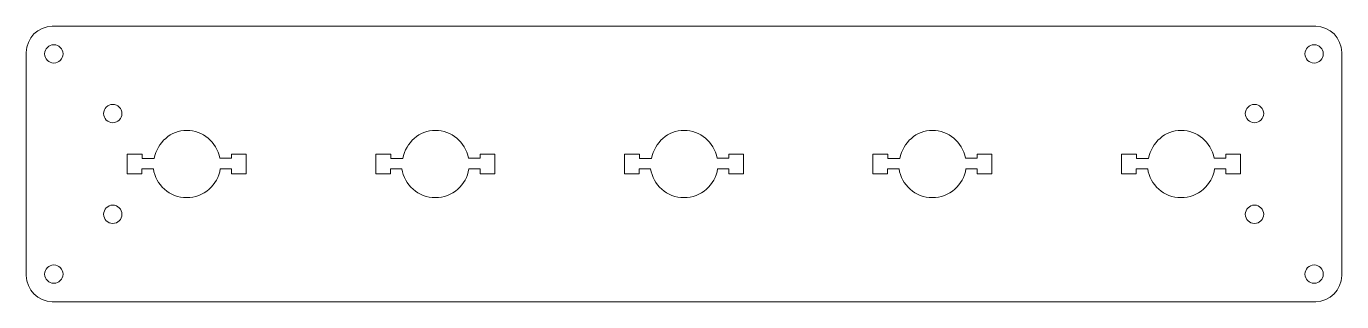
# Model space of a CAD drawing. Header units: inches. Extents: x 5 to 220, y -50 to -5.
import ezdxf

# ---------------------------------------------------------------- set-up
doc = ezdxf.new("R2010")
doc.units = ezdxf.units.IN
doc.header["$MEASUREMENT"] = 0
doc.layers.add('Layer 1', color=7, linetype='Continuous')

# ---------------------------------------------------------------- blocks, each defined once
blk = doc.blocks.new('block 4')
at = {"layer": 'Layer 1', "lineweight": 0}
for points in [[(11.04, -9.68), (11.04, -10.51), (10.37, -11.18), (9.54, -11.18), (8.71, -11.18), (8.04, -10.51), (8.04, -9.68), (8.04, -8.85), (8.71, -8.18), (9.54, -8.18), (10.37, -8.18), (11.04, -8.85), (11.04, -9.68)], [(217.04, -9.68), (217.04, -10.51), (216.37, -11.18), (215.54, -11.18), (214.71, -11.18), (214.04, -10.51), (214.04, -9.68), (214.04, -8.85), (214.71, -8.18), (215.54, -8.18), (216.37, -8.18), (217.04, -8.85), (217.04, -9.68)], [(11.04, -45.68), (11.04, -46.51), (10.37, -47.18), (9.54, -47.18), (8.71, -47.18), (8.04, -46.51), (8.04, -45.68), (8.04, -44.85), (8.71, -44.18), (9.54, -44.18), (10.37, -44.18), (11.04, -44.85), (11.04, -45.68)], [(217.04, -45.68), (217.04, -46.51), (216.37, -47.18), (215.54, -47.18), (214.71, -47.18), (214.04, -46.51), (214.04, -45.68), (214.04, -44.85), (214.71, -44.18), (215.54, -44.18), (216.37, -44.18), (217.04, -44.85), (217.04, -45.68)]]:
    blk.add_open_spline(points, degree=3, knots=[0, 0, 0, 0, 1, 1, 1, 2, 2, 2, 3, 3, 3, 4, 4, 4, 4], dxfattribs=at)
blk = doc.blocks.new('block 3')
at = {"layer": 'Layer 1', "lineweight": 0}
for points, knots in [([(220.04, -45.89), (220.04, -48.26), (218.14, -50.18), (215.8, -50.18), (215.8, -50.18), (9.29, -50.18), (9.29, -50.18), (6.94, -50.18), (5.04, -48.26), (5.04, -45.89), (5.04, -45.89), (5.04, -9.47), (5.04, -9.47), (5.04, -7.1), (6.94, -5.18), (9.29, -5.18), (9.29, -5.18), (215.8, -5.18), (215.8, -5.18), (218.14, -5.18), (220.04, -7.1), (220.04, -9.47), (220.04, -9.47), (220.04, -45.89), (220.04, -45.89)], [0, 0, 0, 0, 1, 1, 1, 2, 2, 2, 3, 3, 3, 4, 4, 4, 5, 5, 5, 6, 6, 6, 7, 7, 7, 8, 8, 8, 8]), ([(20.68, -19.43), (20.68, -20.26), (20.01, -20.93), (19.18, -20.93), (18.35, -20.93), (17.68, -20.26), (17.68, -19.43), (17.68, -18.61), (18.35, -17.93), (19.18, -17.93), (20.01, -17.93), (20.68, -18.61), (20.68, -19.43)], [0, 0, 0, 0, 1, 1, 1, 2, 2, 2, 3, 3, 3, 4, 4, 4, 4]), ([(20.68, -19.43), (20.68, -20.26), (20.01, -20.93), (19.18, -20.93), (18.35, -20.93), (17.68, -20.26), (17.68, -19.43), (17.68, -18.61), (18.35, -17.93), (19.18, -17.93), (20.01, -17.93), (20.68, -18.61), (20.68, -19.43)], [0, 0, 0, 0, 1, 1, 1, 2, 2, 2, 3, 3, 3, 4, 4, 4, 4]), ([(20.68, -19.43), (20.68, -20.26), (20.01, -20.93), (19.18, -20.93), (18.35, -20.93), (17.68, -20.26), (17.68, -19.43), (17.68, -18.61), (18.35, -17.93), (19.18, -17.93), (20.01, -17.93), (20.68, -18.61), (20.68, -19.43)], [0, 0, 0, 0, 1, 1, 1, 2, 2, 2, 3, 3, 3, 4, 4, 4, 4]), ([(207.29, -19.43), (207.29, -20.26), (206.61, -20.93), (205.79, -20.93), (204.96, -20.93), (204.29, -20.26), (204.29, -19.43), (204.29, -18.61), (204.96, -17.93), (205.79, -17.93), (206.61, -17.93), (207.29, -18.61), (207.29, -19.43)], [0, 0, 0, 0, 1, 1, 1, 2, 2, 2, 3, 3, 3, 4, 4, 4, 4]), ([(207.29, -19.43), (207.29, -20.26), (206.61, -20.93), (205.79, -20.93), (204.96, -20.93), (204.29, -20.26), (204.29, -19.43), (204.29, -18.61), (204.96, -17.93), (205.79, -17.93), (206.61, -17.93), (207.29, -18.61), (207.29, -19.43)], [0, 0, 0, 0, 1, 1, 1, 2, 2, 2, 3, 3, 3, 4, 4, 4, 4]), ([(25.93, -26.78), (26.49, -24.13), (28.64, -22.18), (31.26, -22.18), (33.91, -22.18), (36.14, -24.08), (36.66, -26.73), (36.66, -26.73), (38.58, -26.73), (38.58, -26.73), (38.58, -26.73), (38.58, -26.06), (38.58, -26.06), (38.58, -26.06), (40.98, -26.06), (40.98, -26.06), (40.98, -26.06), (40.98, -29.3), (40.98, -29.3), (40.98, -29.3), (38.58, -29.3), (38.58, -29.3), (38.58, -29.3), (38.58, -28.48), (38.58, -28.48), (38.58, -28.48), (36.74, -28.48), (36.74, -28.48), (36.38, -31.07), (34.05, -33.18), (31.26, -33.18), (28.47, -33.18), (26.16, -31.08), (25.81, -28.46), (25.81, -28.46), (23.93, -28.46), (23.93, -28.46), (23.93, -28.46), (23.93, -29.3), (23.93, -29.3), (23.93, -29.3), (21.53, -29.3), (21.53, -29.3), (21.53, -29.3), (21.53, -26.06), (21.53, -26.06), (21.53, -26.06), (23.96, -26.06), (23.96, -26.06), (23.96, -26.06), (23.96, -26.78), (23.96, -26.78), (23.96, -26.78), (25.93, -26.78), (25.93, -26.78)], [0, 0, 0, 0, 1, 1, 1, 2, 2, 2, 3, 3, 3, 4, 4, 4, 5, 5, 5, 6, 6, 6, 7, 7, 7, 8, 8, 8, 9, 9, 9, 10, 10, 10, 11, 11, 11, 12, 12, 12, 13, 13, 13, 14, 14, 14, 15, 15, 15, 16, 16, 16, 17, 17, 17, 18, 18, 18, 18]), ([(66.57, -26.78), (67.13, -24.13), (69.28, -22.18), (71.9, -22.18), (74.55, -22.18), (76.78, -24.08), (77.3, -26.73), (77.3, -26.73), (79.22, -26.73), (79.22, -26.73), (79.22, -26.73), (79.22, -26.06), (79.22, -26.06), (79.22, -26.06), (81.62, -26.06), (81.62, -26.06), (81.62, -26.06), (81.62, -29.3), (81.62, -29.3), (81.62, -29.3), (79.22, -29.3), (79.22, -29.3), (79.22, -29.3), (79.22, -28.48), (79.22, -28.48), (79.22, -28.48), (77.38, -28.48), (77.38, -28.48), (77.02, -31.07), (74.68, -33.18), (71.9, -33.18), (69.11, -33.18), (66.8, -31.08), (66.44, -28.46), (66.44, -28.46), (64.57, -28.46), (64.57, -28.46), (64.57, -28.46), (64.57, -29.3), (64.57, -29.3), (64.57, -29.3), (62.17, -29.3), (62.17, -29.3), (62.17, -29.3), (62.17, -26.06), (62.17, -26.06), (62.17, -26.06), (64.6, -26.06), (64.6, -26.06), (64.6, -26.06), (64.6, -26.78), (64.6, -26.78), (64.6, -26.78), (66.57, -26.78), (66.57, -26.78)], [0, 0, 0, 0, 1, 1, 1, 2, 2, 2, 3, 3, 3, 4, 4, 4, 5, 5, 5, 6, 6, 6, 7, 7, 7, 8, 8, 8, 9, 9, 9, 10, 10, 10, 11, 11, 11, 12, 12, 12, 13, 13, 13, 14, 14, 14, 15, 15, 15, 16, 16, 16, 17, 17, 17, 18, 18, 18, 18]), ([(107.22, -26.78), (107.78, -24.13), (109.92, -22.18), (112.54, -22.18), (115.2, -22.18), (117.43, -24.08), (117.95, -26.73), (117.95, -26.73), (119.87, -26.73), (119.87, -26.73), (119.87, -26.73), (119.87, -26.06), (119.87, -26.06), (119.87, -26.06), (122.27, -26.06), (122.27, -26.06), (122.27, -26.06), (122.27, -29.3), (122.27, -29.3), (122.27, -29.3), (119.87, -29.3), (119.87, -29.3), (119.87, -29.3), (119.87, -28.48), (119.87, -28.48), (119.87, -28.48), (118.03, -28.48), (118.03, -28.48), (117.67, -31.07), (115.33, -33.18), (112.54, -33.18), (109.75, -33.18), (107.45, -31.08), (107.09, -28.46), (107.09, -28.46), (105.22, -28.46), (105.22, -28.46), (105.22, -28.46), (105.22, -29.3), (105.22, -29.3), (105.22, -29.3), (102.82, -29.3), (102.82, -29.3), (102.82, -29.3), (102.82, -26.06), (102.82, -26.06), (102.82, -26.06), (105.25, -26.06), (105.25, -26.06), (105.25, -26.06), (105.25, -26.78), (105.25, -26.78), (105.25, -26.78), (107.22, -26.78), (107.22, -26.78)], [0, 0, 0, 0, 1, 1, 1, 2, 2, 2, 3, 3, 3, 4, 4, 4, 5, 5, 5, 6, 6, 6, 7, 7, 7, 8, 8, 8, 9, 9, 9, 10, 10, 10, 11, 11, 11, 12, 12, 12, 13, 13, 13, 14, 14, 14, 15, 15, 15, 16, 16, 16, 17, 17, 17, 18, 18, 18, 18]), ([(147.82, -26.78), (148.37, -24.13), (150.52, -22.18), (153.14, -22.18), (155.79, -22.18), (158.03, -24.08), (158.55, -26.73), (158.55, -26.73), (160.47, -26.73), (160.47, -26.73), (160.47, -26.73), (160.47, -26.06), (160.47, -26.06), (160.47, -26.06), (162.87, -26.06), (162.87, -26.06), (162.87, -26.06), (162.87, -29.3), (162.87, -29.3), (162.87, -29.3), (160.47, -29.3), (160.47, -29.3), (160.47, -29.3), (160.47, -28.48), (160.47, -28.48), (160.47, -28.48), (158.63, -28.48), (158.63, -28.48), (158.27, -31.07), (155.93, -33.18), (153.14, -33.18), (150.35, -33.18), (148.05, -31.08), (147.69, -28.46), (147.69, -28.46), (145.82, -28.46), (145.82, -28.46), (145.82, -28.46), (145.82, -29.3), (145.82, -29.3), (145.82, -29.3), (143.42, -29.3), (143.42, -29.3), (143.42, -29.3), (143.42, -26.06), (143.42, -26.06), (143.42, -26.06), (145.85, -26.06), (145.85, -26.06), (145.85, -26.06), (145.85, -26.78), (145.85, -26.78), (145.85, -26.78), (147.82, -26.78), (147.82, -26.78)], [0, 0, 0, 0, 1, 1, 1, 2, 2, 2, 3, 3, 3, 4, 4, 4, 5, 5, 5, 6, 6, 6, 7, 7, 7, 8, 8, 8, 9, 9, 9, 10, 10, 10, 11, 11, 11, 12, 12, 12, 13, 13, 13, 14, 14, 14, 15, 15, 15, 16, 16, 16, 17, 17, 17, 18, 18, 18, 18]), ([(188.46, -26.78), (189.02, -24.13), (191.17, -22.18), (193.79, -22.18), (196.44, -22.18), (198.67, -24.08), (199.19, -26.73), (199.19, -26.73), (201.11, -26.73), (201.11, -26.73), (201.11, -26.73), (201.11, -26.06), (201.11, -26.06), (201.11, -26.06), (203.51, -26.06), (203.51, -26.06), (203.51, -26.06), (203.51, -29.3), (203.51, -29.3), (203.51, -29.3), (201.11, -29.3), (201.11, -29.3), (201.11, -29.3), (201.11, -28.48), (201.11, -28.48), (201.11, -28.48), (199.27, -28.48), (199.27, -28.48), (198.91, -31.07), (196.57, -33.18), (193.79, -33.18), (191, -33.18), (188.69, -31.08), (188.33, -28.46), (188.33, -28.46), (186.46, -28.46), (186.46, -28.46), (186.46, -28.46), (186.46, -29.3), (186.46, -29.3), (186.46, -29.3), (184.06, -29.3), (184.06, -29.3), (184.06, -29.3), (184.06, -26.06), (184.06, -26.06), (184.06, -26.06), (186.49, -26.06), (186.49, -26.06), (186.49, -26.06), (186.49, -26.78), (186.49, -26.78), (186.49, -26.78), (188.46, -26.78), (188.46, -26.78)], [0, 0, 0, 0, 1, 1, 1, 2, 2, 2, 3, 3, 3, 4, 4, 4, 5, 5, 5, 6, 6, 6, 7, 7, 7, 8, 8, 8, 9, 9, 9, 10, 10, 10, 11, 11, 11, 12, 12, 12, 13, 13, 13, 14, 14, 14, 15, 15, 15, 16, 16, 16, 17, 17, 17, 18, 18, 18, 18]), ([(20.68, -35.9), (20.68, -36.73), (20.01, -37.4), (19.18, -37.4), (18.35, -37.4), (17.68, -36.73), (17.68, -35.9), (17.68, -35.07), (18.35, -34.4), (19.18, -34.4), (20.01, -34.4), (20.68, -35.07), (20.68, -35.9)], [0, 0, 0, 0, 1, 1, 1, 2, 2, 2, 3, 3, 3, 4, 4, 4, 4]), ([(20.68, -35.9), (20.68, -36.73), (20.01, -37.4), (19.18, -37.4), (18.35, -37.4), (17.68, -36.73), (17.68, -35.9), (17.68, -35.07), (18.35, -34.4), (19.18, -34.4), (20.01, -34.4), (20.68, -35.07), (20.68, -35.9)], [0, 0, 0, 0, 1, 1, 1, 2, 2, 2, 3, 3, 3, 4, 4, 4, 4]), ([(20.68, -35.9), (20.68, -36.73), (20.01, -37.4), (19.18, -37.4), (18.35, -37.4), (17.68, -36.73), (17.68, -35.9), (17.68, -35.07), (18.35, -34.4), (19.18, -34.4), (20.01, -34.4), (20.68, -35.07), (20.68, -35.9)], [0, 0, 0, 0, 1, 1, 1, 2, 2, 2, 3, 3, 3, 4, 4, 4, 4]), ([(207.29, -35.9), (207.29, -36.73), (206.61, -37.4), (205.79, -37.4), (204.96, -37.4), (204.29, -36.73), (204.29, -35.9), (204.29, -35.07), (204.96, -34.4), (205.79, -34.4), (206.61, -34.4), (207.29, -35.07), (207.29, -35.9)], [0, 0, 0, 0, 1, 1, 1, 2, 2, 2, 3, 3, 3, 4, 4, 4, 4]), ([(207.29, -35.9), (207.29, -36.73), (206.61, -37.4), (205.79, -37.4), (204.96, -37.4), (204.29, -36.73), (204.29, -35.9), (204.29, -35.07), (204.96, -34.4), (205.79, -34.4), (206.61, -34.4), (207.29, -35.07), (207.29, -35.9)], [0, 0, 0, 0, 1, 1, 1, 2, 2, 2, 3, 3, 3, 4, 4, 4, 4])]:
    blk.add_open_spline(points, degree=3, knots=knots, dxfattribs=at)
at = {"layer": 'Layer 1'}
blk.add_blockref('block 4', (0, 0), dxfattribs=at)
blk = doc.blocks.new('block 2')
at = {"layer": 'Layer 1'}
blk.add_blockref('block 3', (0, 0), dxfattribs=at)

msp = doc.modelspace()

# ---------------------------------------------------------------- block references
at = {"layer": 'Layer 1'}
msp.add_blockref('block 2', (0, 0), dxfattribs=at)

doc.saveas('drawing.dxf')
